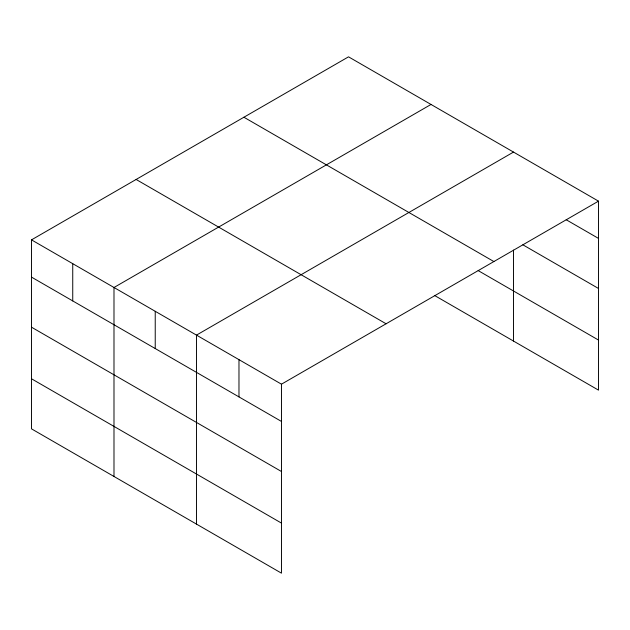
<?xml version="1.0" encoding="UTF-8"?>
<svg xmlns="http://www.w3.org/2000/svg" width="630" height="630" viewBox="0 0 630 630"><rect width="100%" height="100%" fill="white"/><g stroke="black" fill="none" stroke-linecap="round" stroke-linejoin="round"><path stroke-width="0.94" d="M598.5 201.151L348.532 56.834L31.5 239.865L31.5 428.849L281.468 573.166L281.468 384.182L598.5 201.151L598.5 390.135L434.385 295.383M431.022 104.454L113.991 287.493L113.991 476.477M513.513 152.082L196.481 335.121L196.481 524.097M566.205 219.752L598.5 238.4M522.861 244.802L598.5 288.469M243.912 117.235L493.881 261.552M478.154 270.585L598.5 340.058M136.119 179.463L386.088 323.781M31.5 239.865L281.468 384.182M31.5 277.113L281.468 421.438M31.5 327.19L281.468 471.508M31.5 378.78L281.468 523.097M513.513 250.11L513.513 341.066M238.975 359.651L238.975 396.9M155.232 311.307L155.232 348.555M72.741 263.679L72.741 300.927"/></g></svg>
